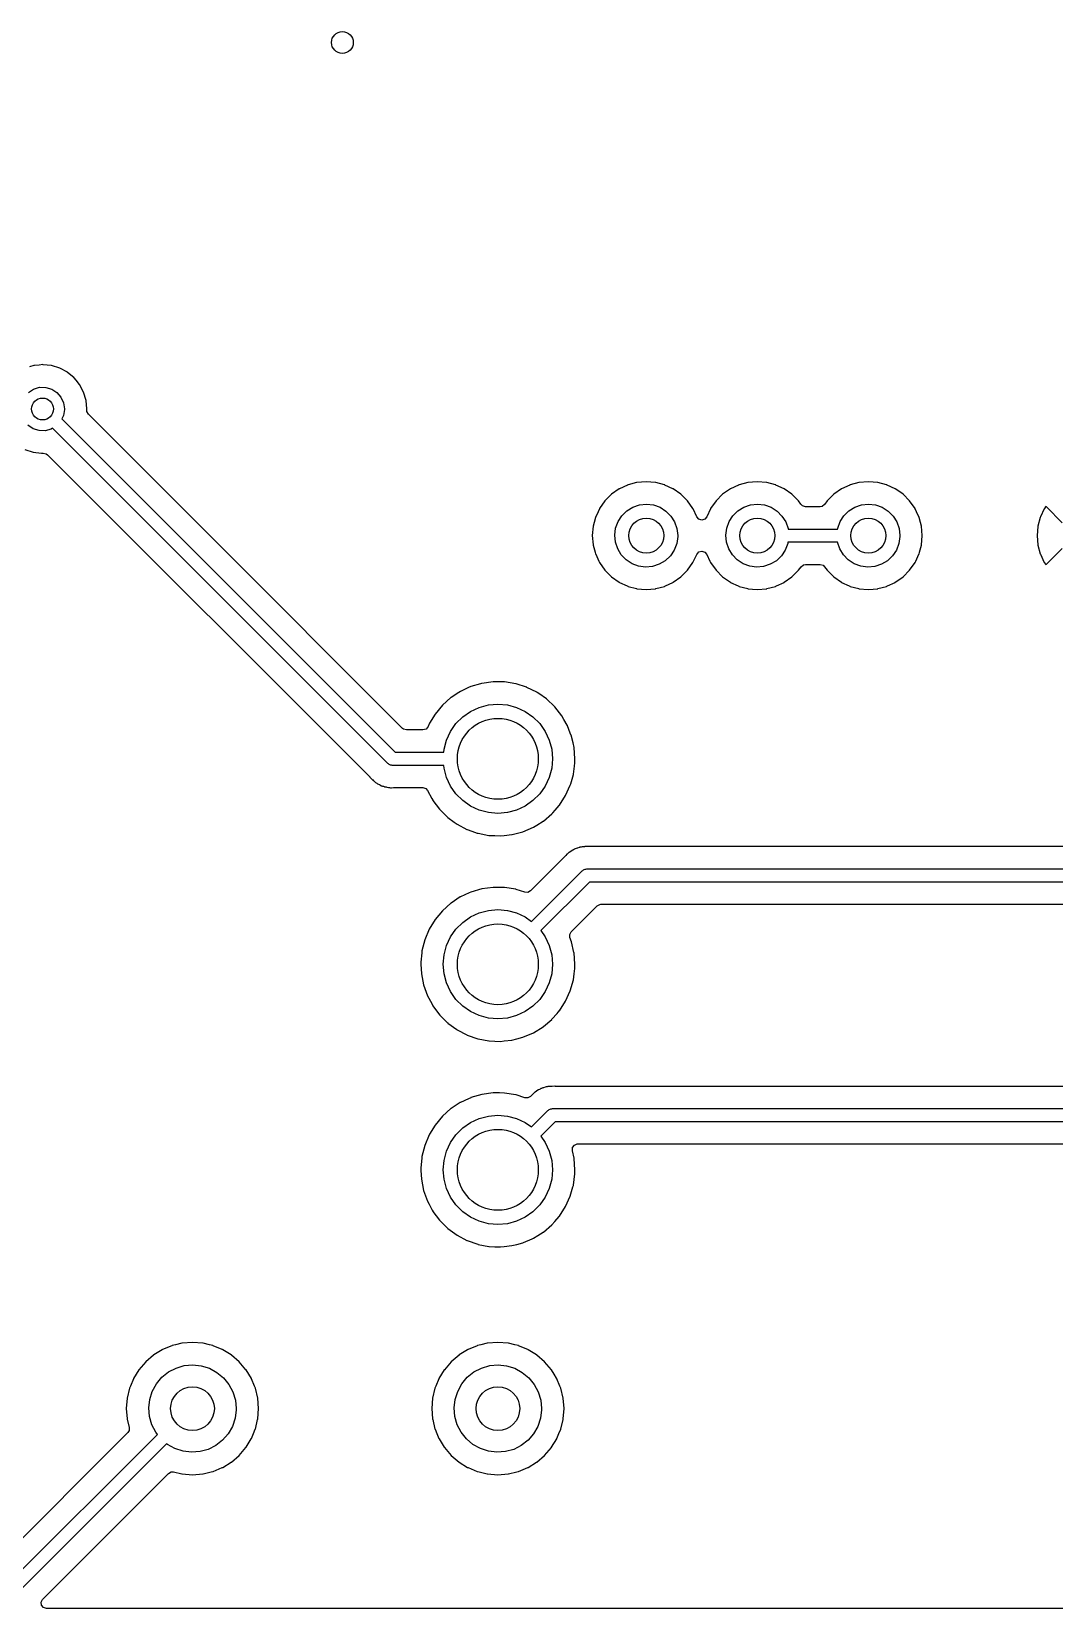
# Model space of a CAD drawing. Extents: x 87 to 209, y -135 to -60.
# Drawn here: x 138.94 to 162.34, y -135.23 to -99.17 of the extents above; entities that cross this region are included whole.
import ezdxf

# ---------------------------------------------------------------- set-up
doc = ezdxf.new("R2010")
doc.units = 0
doc.layers.add('BLACK', color=7, linetype='CONTINUOUS')

msp = doc.modelspace()

# ---------------------------------------------------------------- linework, layer by layer
at = {"layer": 'BLACK', "linetype": 'CONTINUOUS'}
for p, q in [((138.996, -106.809), (138.894, -106.839)), ((139.002, -106.807), (138.996, -106.809)), ((138.996, -106.809), (138.996, -106.809)), ((139.008, -106.807), (139.002, -106.807)), ((139.117, -106.797), (139.008, -106.807)), ((139.008, -106.807), (139.008, -106.807)), ((139.199, -106.789), (139.117, -106.797)), ((139.205, -106.79), (139.199, -106.789)), ((139.39, -106.809), (139.205, -106.79)), ((139.205, -106.79), (139.205, -106.79)), ((139.396, -106.81), (139.39, -106.809)), ((139.39, -106.809), (139.39, -106.809)), ((139.585, -106.869), (139.396, -106.81)), ((139.759, -106.963), (139.585, -106.869)), ((139.763, -106.967), (139.759, -106.963)), ((139.906, -107.085), (139.763, -106.967)), ((139.763, -106.967), (139.763, -106.967)), ((139.911, -107.089), (139.906, -107.085)), ((139.915, -107.094), (139.911, -107.089)), ((139.959, -107.147), (139.915, -107.094)), ((139.915, -107.094), (139.915, -107.094)), ((138.868, -107.422), (138.988, -107.346)), ((138.988, -107.346), (139.124, -107.307)), ((139.124, -107.307), (139.266, -107.308)), ((139.266, -107.308), (139.402, -107.349)), ((139.402, -107.349), (139.521, -107.426)), ((139.521, -107.426), (139.613, -107.533)), ((140.036, -107.242), (139.959, -107.147)), ((140.129, -107.417), (140.036, -107.242)), ((140.186, -107.606), (140.129, -107.417)), ((139.613, -107.533), (139.672, -107.662)), ((139.692, -107.815), (139.668, -107.955)), ((139.672, -107.662), (139.692, -107.803)), ((139.692, -107.803), (139.692, -107.815)), ((140.205, -107.803), (140.186, -107.606)), ((140.205, -107.806), (140.205, -107.803)), ((140.205, -107.831), (140.205, -107.806)), ((140.205, -107.806), (140.205, -107.806)), ((138.977, -108.254), (138.859, -108.176)), ((139.668, -107.955), (139.632, -108.03)), ((139.632, -108.03), (147.254, -115.653)), ((140.208, -107.859), (140.205, -107.831)), ((140.242, -107.921), (140.208, -107.859)), ((143.019, -110.698), (140.242, -107.921)), ((139.112, -108.296), (138.977, -108.254)), ((139.254, -108.299), (139.112, -108.296)), ((139.391, -108.262), (139.254, -108.299)), ((139.42, -108.243), (139.391, -108.262)), ((147.086, -115.909), (139.42, -108.243)), ((138.786, -108.731), (138.974, -108.793)), ((138.974, -108.793), (139.171, -108.816)), ((139.171, -108.816), (139.177, -108.815)), ((139.177, -108.815), (139.177, -108.815)), ((139.177, -108.815), (139.188, -108.815)), ((139.188, -108.815), (139.209, -108.813)), ((139.209, -108.813), (139.278, -108.828)), ((139.278, -108.828), (139.308, -108.85)), ((139.308, -108.85), (146.668, -116.21)), ((152.383, -109.63), (152.207, -109.754)), ((152.388, -109.628), (152.383, -109.63)), ((152.573, -109.542), (152.388, -109.628)), ((152.388, -109.628), (152.388, -109.628)), ((152.578, -109.54), (152.573, -109.542)), ((152.573, -109.542), (152.573, -109.542)), ((152.583, -109.538), (152.578, -109.54)), ((152.78, -109.485), (152.583, -109.538)), ((152.583, -109.538), (152.583, -109.538)), ((152.785, -109.484), (152.78, -109.485)), ((152.78, -109.485), (152.78, -109.485)), ((153, -109.465), (152.785, -109.484)), ((153.214, -109.484), (153, -109.465)), ((153.219, -109.485), (153.214, -109.484)), ((153.416, -109.538), (153.219, -109.485)), ((153.219, -109.485), (153.219, -109.485)), ((153.421, -109.54), (153.416, -109.538)), ((153.416, -109.538), (153.416, -109.538)), ((153.426, -109.542), (153.421, -109.54)), ((153.611, -109.628), (153.426, -109.542)), ((153.426, -109.542), (153.426, -109.542)), ((153.616, -109.63), (153.611, -109.628)), ((153.611, -109.628), (153.611, -109.628)), ((153.792, -109.754), (153.616, -109.63)), ((154.923, -109.63), (154.747, -109.754)), ((154.928, -109.628), (154.923, -109.63)), ((155.113, -109.542), (154.928, -109.628)), ((154.928, -109.628), (154.928, -109.628)), ((155.118, -109.54), (155.113, -109.542)), ((155.113, -109.542), (155.113, -109.542)), ((155.123, -109.538), (155.118, -109.54)), ((155.32, -109.485), (155.123, -109.538)), ((155.123, -109.538), (155.123, -109.538)), ((155.325, -109.484), (155.32, -109.485)), ((155.32, -109.485), (155.32, -109.485)), ((155.54, -109.465), (155.325, -109.484)), ((155.754, -109.484), (155.54, -109.465)), ((155.759, -109.485), (155.754, -109.484)), ((155.956, -109.538), (155.759, -109.485)), ((155.759, -109.485), (155.759, -109.485)), ((155.961, -109.54), (155.956, -109.538)), ((155.956, -109.538), (155.956, -109.538)), ((155.966, -109.542), (155.961, -109.54)), ((156.151, -109.628), (155.966, -109.542)), ((155.966, -109.542), (155.966, -109.542)), ((156.156, -109.63), (156.151, -109.628)), ((156.151, -109.628), (156.151, -109.628)), ((156.332, -109.754), (156.156, -109.63)), ((157.463, -109.63), (157.287, -109.754)), ((157.468, -109.628), (157.463, -109.63)), ((157.653, -109.542), (157.468, -109.628)), ((157.468, -109.628), (157.468, -109.628)), ((157.658, -109.54), (157.653, -109.542)), ((157.653, -109.542), (157.653, -109.542)), ((157.663, -109.538), (157.658, -109.54)), ((157.86, -109.485), (157.663, -109.538)), ((157.663, -109.538), (157.663, -109.538)), ((157.865, -109.484), (157.86, -109.485)), ((157.86, -109.485), (157.86, -109.485)), ((158.08, -109.465), (157.865, -109.484)), ((158.294, -109.484), (158.08, -109.465)), ((158.299, -109.485), (158.294, -109.484)), ((158.496, -109.538), (158.299, -109.485)), ((158.299, -109.485), (158.299, -109.485)), ((158.501, -109.54), (158.496, -109.538)), ((158.496, -109.538), (158.496, -109.538)), ((158.506, -109.542), (158.501, -109.54)), ((158.691, -109.628), (158.506, -109.542)), ((158.506, -109.542), (158.506, -109.542)), ((158.696, -109.63), (158.691, -109.628)), ((158.691, -109.628), (158.691, -109.628)), ((158.751, -109.669), (158.696, -109.63)), ((152.055, -109.906), (151.932, -110.082)), ((152.207, -109.754), (152.055, -109.906)), ((152.845, -109.995), (153.005, -109.978)), ((153.005, -109.978), (153.164, -109.997)), ((153.944, -109.906), (153.792, -109.754)), ((154.068, -110.082), (153.944, -109.906)), ((154.595, -109.906), (154.472, -110.082)), ((154.747, -109.754), (154.595, -109.906)), ((155.385, -109.995), (155.545, -109.978)), ((155.545, -109.978), (155.704, -109.997)), ((156.484, -109.906), (156.332, -109.754)), ((156.535, -109.979), (156.484, -109.906)), ((156.541, -109.986), (156.535, -109.979)), ((156.576, -110.02), (156.541, -109.986)), ((157.079, -109.986), (157.023, -110.03)), ((157.084, -109.979), (157.079, -109.986)), ((157.135, -109.906), (157.084, -109.979)), ((157.287, -109.754), (157.135, -109.906)), ((157.925, -109.995), (158.085, -109.978)), ((158.085, -109.978), (158.244, -109.997)), ((158.872, -109.754), (158.751, -109.669)), ((159.024, -109.906), (158.872, -109.754)), ((159.148, -110.082), (159.024, -109.906)), ((151.839, -110.282), (151.809, -110.395)), ((151.841, -110.277), (151.839, -110.282)), ((151.839, -110.282), (151.839, -110.282)), ((151.866, -110.223), (151.841, -110.277)), ((151.929, -110.087), (151.866, -110.223)), ((151.932, -110.082), (151.929, -110.087)), ((151.929, -110.087), (151.929, -110.087)), ((152.355, -110.378), (152.442, -110.243)), ((152.442, -110.243), (152.556, -110.131)), ((152.556, -110.131), (152.693, -110.047)), ((152.693, -110.047), (152.845, -109.995)), ((153.164, -109.997), (153.315, -110.051)), ((153.315, -110.051), (153.451, -110.137)), ((153.451, -110.137), (153.564, -110.251)), ((153.564, -110.251), (153.649, -110.387)), ((154.07, -110.087), (154.068, -110.082)), ((154.155, -110.27), (154.07, -110.087)), ((154.07, -110.087), (154.07, -110.087)), ((154.201, -110.322), (154.155, -110.27)), ((154.269, -110.343), (154.201, -110.322)), ((154.337, -110.323), (154.269, -110.343)), ((154.384, -110.27), (154.337, -110.323)), ((154.469, -110.087), (154.384, -110.27)), ((154.472, -110.082), (154.469, -110.087)), ((154.469, -110.087), (154.469, -110.087)), ((154.895, -110.378), (154.982, -110.243)), ((154.982, -110.243), (155.096, -110.131)), ((155.096, -110.131), (155.233, -110.047)), ((155.233, -110.047), (155.385, -109.995)), ((155.704, -109.997), (155.855, -110.051)), ((155.855, -110.051), (155.991, -110.137)), ((155.991, -110.137), (156.104, -110.251)), ((156.104, -110.251), (156.189, -110.387)), ((156.644, -110.04), (156.576, -110.02)), ((156.975, -110.04), (156.644, -110.04)), ((157.023, -110.03), (156.975, -110.04)), ((157.435, -110.378), (157.522, -110.243)), ((157.522, -110.243), (157.636, -110.131)), ((157.636, -110.131), (157.773, -110.047)), ((157.773, -110.047), (157.925, -109.995)), ((158.244, -109.997), (158.395, -110.051)), ((158.395, -110.051), (158.531, -110.137)), ((158.531, -110.137), (158.644, -110.251)), ((158.644, -110.251), (158.729, -110.387)), ((159.15, -110.087), (159.148, -110.082)), ((159.214, -110.223), (159.15, -110.087)), ((159.15, -110.087), (159.15, -110.087)), ((159.238, -110.277), (159.214, -110.223)), ((159.24, -110.282), (159.238, -110.277)), ((159.27, -110.395), (159.24, -110.282)), ((159.24, -110.282), (159.24, -110.282)), ((162.01, -110.282), (161.957, -110.479)), ((162.014, -110.272), (162.01, -110.282)), ((162.1, -110.087), (162.014, -110.272)), ((162.105, -110.078), (162.1, -110.087)), ((162.129, -110.044), (162.105, -110.078)), ((162.141, -110.034), (162.129, -110.044)), ((162.153, -110.041), (162.141, -110.034)), ((162.515, -110.404), (162.153, -110.041)), ((147.428, -115.107), (143.019, -110.698)), ((151.785, -110.484), (151.766, -110.698)), ((151.766, -110.698), (151.785, -110.913)), ((151.809, -110.395), (151.785, -110.484)), ((152.28, -110.688), (152.3, -110.529)), ((152.295, -110.848), (152.28, -110.688)), ((152.3, -110.529), (152.355, -110.378)), ((153.649, -110.387), (153.702, -110.539)), ((153.702, -110.539), (153.72, -110.698)), ((153.72, -110.698), (153.719, -110.719)), ((154.82, -110.688), (154.84, -110.529)), ((154.835, -110.848), (154.82, -110.688)), ((154.84, -110.529), (154.895, -110.378)), ((156.189, -110.387), (156.242, -110.539)), ((156.242, -110.539), (156.243, -110.548)), ((156.243, -110.548), (157.377, -110.548)), ((157.377, -110.548), (157.38, -110.529)), ((157.38, -110.529), (157.435, -110.378)), ((158.729, -110.387), (158.782, -110.539)), ((158.782, -110.539), (158.8, -110.698)), ((158.8, -110.698), (158.799, -110.719)), ((159.294, -110.484), (159.27, -110.395)), ((159.313, -110.698), (159.294, -110.484)), ((159.294, -110.913), (159.312, -110.704)), ((159.312, -110.704), (159.313, -110.698)), ((161.955, -110.49), (161.937, -110.693)), ((161.937, -110.693), (161.937, -110.704)), ((161.937, -110.704), (161.955, -110.907)), ((161.957, -110.479), (161.955, -110.49)), ((151.785, -110.913), (151.787, -110.918)), ((151.787, -110.918), (151.787, -110.918)), ((151.787, -110.918), (151.829, -111.074)), ((151.829, -111.074), (151.841, -111.12)), ((152.346, -111), (152.295, -110.848)), ((152.429, -111.138), (152.346, -111)), ((153.64, -111.028), (153.551, -111.161)), ((153.697, -110.877), (153.64, -111.028)), ((153.719, -110.719), (153.697, -110.877)), ((154.155, -111.127), (154.202, -111.073)), ((154.202, -111.073), (154.271, -111.054)), ((154.271, -111.054), (154.339, -111.074)), ((154.339, -111.074), (154.384, -111.127)), ((154.886, -111), (154.835, -110.848)), ((154.969, -111.138), (154.886, -111)), ((156.18, -111.028), (156.091, -111.161)), ((156.237, -110.877), (156.18, -111.028)), ((156.241, -110.848), (156.237, -110.877)), ((157.375, -110.848), (156.241, -110.848)), ((157.426, -111), (157.375, -110.848)), ((157.509, -111.138), (157.426, -111)), ((158.72, -111.028), (158.631, -111.161)), ((158.777, -110.877), (158.72, -111.028)), ((158.799, -110.719), (158.777, -110.877)), ((159.238, -111.12), (159.251, -111.074)), ((159.251, -111.074), (159.293, -110.918)), ((159.293, -110.918), (159.294, -110.913)), ((159.293, -110.918), (159.293, -110.918)), ((161.955, -110.907), (161.957, -110.918)), ((161.957, -110.918), (162.01, -111.115)), ((162.153, -111.355), (162.514, -110.995)), ((151.841, -111.12), (151.843, -111.125)), ((151.843, -111.125), (151.843, -111.125)), ((151.843, -111.125), (151.916, -111.282)), ((151.916, -111.282), (151.932, -111.315)), ((151.932, -111.315), (152.055, -111.491)), ((152.541, -111.253), (152.429, -111.138)), ((152.675, -111.341), (152.541, -111.253)), ((152.825, -111.397), (152.675, -111.341)), ((152.985, -111.418), (152.825, -111.397)), ((153.144, -111.404), (152.985, -111.418)), ((153.297, -111.354), (153.144, -111.404)), ((153.435, -111.272), (153.297, -111.354)), ((153.551, -111.161), (153.435, -111.272)), ((153.944, -111.491), (154.068, -111.315)), ((154.068, -111.315), (154.083, -111.282)), ((154.083, -111.282), (154.155, -111.127)), ((154.384, -111.127), (154.456, -111.282)), ((154.456, -111.282), (154.472, -111.315)), ((154.472, -111.315), (154.595, -111.491)), ((155.081, -111.253), (154.969, -111.138)), ((155.215, -111.341), (155.081, -111.253)), ((155.365, -111.397), (155.215, -111.341)), ((155.525, -111.418), (155.365, -111.397)), ((155.684, -111.404), (155.525, -111.418)), ((155.837, -111.354), (155.684, -111.404)), ((155.975, -111.272), (155.837, -111.354)), ((156.091, -111.161), (155.975, -111.272)), ((156.484, -111.491), (156.541, -111.411)), ((156.541, -111.411), (156.596, -111.366)), ((156.596, -111.366), (156.644, -111.357)), ((156.644, -111.357), (156.975, -111.357)), ((156.975, -111.357), (157.043, -111.377)), ((157.043, -111.377), (157.079, -111.411)), ((157.079, -111.411), (157.135, -111.491)), ((157.621, -111.253), (157.509, -111.138)), ((157.755, -111.341), (157.621, -111.253)), ((157.905, -111.397), (157.755, -111.341)), ((158.065, -111.418), (157.905, -111.397)), ((158.224, -111.404), (158.065, -111.418)), ((158.377, -111.354), (158.224, -111.404)), ((158.515, -111.272), (158.377, -111.354)), ((158.631, -111.161), (158.515, -111.272)), ((159.024, -111.491), (159.148, -111.315)), ((159.148, -111.315), (159.163, -111.282)), ((159.163, -111.282), (159.236, -111.125)), ((159.236, -111.125), (159.238, -111.12)), ((159.236, -111.125), (159.236, -111.125)), ((162.01, -111.115), (162.014, -111.125)), ((162.014, -111.125), (162.1, -111.31)), ((162.1, -111.31), (162.105, -111.319)), ((162.105, -111.319), (162.13, -111.354)), ((162.13, -111.354), (162.14, -111.362)), ((162.14, -111.362), (162.153, -111.355)), ((152.055, -111.491), (152.207, -111.643)), ((152.207, -111.643), (152.383, -111.766)), ((152.383, -111.766), (152.388, -111.769)), ((152.388, -111.769), (152.388, -111.769)), ((152.388, -111.769), (152.563, -111.85)), ((153.437, -111.85), (153.611, -111.769)), ((153.611, -111.769), (153.616, -111.766)), ((153.611, -111.769), (153.611, -111.769)), ((153.616, -111.766), (153.792, -111.643)), ((153.792, -111.643), (153.944, -111.491)), ((154.595, -111.491), (154.747, -111.643)), ((154.747, -111.643), (154.923, -111.766)), ((154.923, -111.766), (154.928, -111.769)), ((154.928, -111.769), (154.928, -111.769)), ((154.928, -111.769), (155.103, -111.85)), ((155.977, -111.85), (156.151, -111.769)), ((156.151, -111.769), (156.156, -111.766)), ((156.151, -111.769), (156.151, -111.769)), ((156.156, -111.766), (156.332, -111.643)), ((156.332, -111.643), (156.484, -111.491)), ((157.135, -111.491), (157.287, -111.643)), ((157.287, -111.643), (157.463, -111.766)), ((157.463, -111.766), (157.468, -111.769)), ((157.468, -111.769), (157.468, -111.769)), ((157.468, -111.769), (157.643, -111.85)), ((158.517, -111.85), (158.691, -111.769)), ((158.691, -111.769), (158.696, -111.766)), ((158.691, -111.769), (158.691, -111.769)), ((158.696, -111.766), (158.752, -111.727)), ((158.752, -111.727), (158.872, -111.643)), ((158.872, -111.643), (159.024, -111.491)), ((152.563, -111.85), (152.578, -111.857)), ((152.578, -111.857), (152.583, -111.859)), ((152.583, -111.859), (152.583, -111.859)), ((152.583, -111.859), (152.78, -111.911)), ((152.78, -111.911), (152.78, -111.911)), ((152.78, -111.911), (152.785, -111.913)), ((152.785, -111.913), (153, -111.932)), ((153, -111.932), (153.214, -111.913)), ((153.214, -111.913), (153.219, -111.911)), ((153.219, -111.911), (153.416, -111.859)), ((153.219, -111.911), (153.219, -111.911)), ((153.416, -111.859), (153.421, -111.857)), ((153.416, -111.859), (153.416, -111.859)), ((153.421, -111.857), (153.437, -111.85)), ((155.103, -111.85), (155.118, -111.857)), ((155.118, -111.857), (155.123, -111.859)), ((155.123, -111.859), (155.123, -111.859)), ((155.123, -111.859), (155.32, -111.911)), ((155.32, -111.911), (155.32, -111.911)), ((155.32, -111.911), (155.325, -111.913)), ((155.325, -111.913), (155.54, -111.932)), ((155.54, -111.932), (155.754, -111.913)), ((155.754, -111.913), (155.759, -111.911)), ((155.759, -111.911), (155.956, -111.859)), ((155.759, -111.911), (155.759, -111.911)), ((155.956, -111.859), (155.961, -111.857)), ((155.956, -111.859), (155.956, -111.859)), ((155.961, -111.857), (155.977, -111.85)), ((157.643, -111.85), (157.658, -111.857)), ((157.658, -111.857), (157.663, -111.859)), ((157.663, -111.859), (157.663, -111.859)), ((157.663, -111.859), (157.86, -111.911)), ((157.86, -111.911), (157.86, -111.911)), ((157.86, -111.911), (157.865, -111.913)), ((157.865, -111.913), (158.08, -111.932)), ((158.08, -111.932), (158.294, -111.913)), ((158.294, -111.913), (158.299, -111.911)), ((158.299, -111.911), (158.496, -111.859)), ((158.299, -111.911), (158.299, -111.911)), ((158.496, -111.859), (158.501, -111.857)), ((158.496, -111.859), (158.496, -111.859)), ((158.501, -111.857), (158.517, -111.85)), ((148.712, -114.286), (148.536, -114.401)), ((148.751, -114.26), (148.712, -114.286)), ((148.934, -114.176), (148.751, -114.26)), ((148.984, -114.153), (148.934, -114.176)), ((148.988, -114.151), (148.984, -114.153)), ((148.984, -114.153), (148.984, -114.153)), ((149.207, -114.087), (148.988, -114.151)), ((149.235, -114.079), (149.207, -114.087)), ((149.239, -114.078), (149.235, -114.079)), ((149.235, -114.079), (149.235, -114.079)), ((149.498, -114.043), (149.239, -114.078)), ((149.503, -114.043), (149.498, -114.043)), ((149.646, -114.045), (149.503, -114.043)), ((149.503, -114.043), (149.503, -114.043)), ((149.76, -114.046), (149.646, -114.045)), ((150.018, -114.088), (149.76, -114.046)), ((150.022, -114.09), (150.018, -114.088)), ((150.258, -114.165), (150.022, -114.09)), ((150.267, -114.168), (150.258, -114.165)), ((150.271, -114.17), (150.267, -114.168)), ((150.497, -114.281), (150.271, -114.17)), ((150.271, -114.17), (150.271, -114.17)), ((150.501, -114.283), (150.497, -114.281)), ((150.505, -114.286), (150.501, -114.283)), ((150.539, -114.31), (150.505, -114.286)), ((150.505, -114.286), (150.505, -114.286)), ((150.716, -114.432), (150.539, -114.31)), ((148.337, -114.578), (148.17, -114.779)), ((148.532, -114.404), (148.337, -114.578)), ((148.536, -114.401), (148.532, -114.404)), ((148.536, -114.401), (148.536, -114.401)), ((148.981, -114.72), (149.178, -114.628)), ((149.178, -114.628), (149.389, -114.572)), ((149.389, -114.572), (149.606, -114.553)), ((149.606, -114.553), (149.823, -114.572)), ((149.823, -114.572), (150.034, -114.628)), ((150.034, -114.628), (150.231, -114.72)), ((150.906, -114.611), (150.716, -114.432)), ((151.068, -114.817), (150.906, -114.611)), ((148.035, -115.002), (148.008, -115.067)), ((148.044, -114.987), (148.035, -115.002)), ((148.168, -114.783), (148.044, -114.987)), ((148.17, -114.779), (148.168, -114.783)), ((148.523, -115.178), (148.648, -114.999)), ((148.648, -114.999), (148.803, -114.845)), ((148.803, -114.845), (148.981, -114.72)), ((150.231, -114.72), (150.409, -114.845)), ((150.409, -114.845), (150.564, -114.999)), ((150.564, -114.999), (150.689, -115.178)), ((151.118, -114.904), (151.068, -114.817)), ((151.193, -115.036), (151.118, -114.904)), ((151.198, -115.044), (151.193, -115.036)), ((147.449, -115.124), (147.428, -115.107)), ((147.517, -115.144), (147.449, -115.124)), ((147.891, -115.144), (147.517, -115.144)), ((147.963, -115.122), (147.891, -115.144)), ((148.008, -115.067), (147.963, -115.122)), ((148.375, -115.586), (148.431, -115.375)), ((148.431, -115.375), (148.523, -115.178)), ((150.689, -115.178), (150.781, -115.375)), ((150.781, -115.375), (150.837, -115.586)), ((151.199, -115.048), (151.198, -115.044)), ((151.263, -115.213), (151.199, -115.048)), ((151.199, -115.048), (151.199, -115.048)), ((151.292, -115.287), (151.263, -115.213)), ((151.293, -115.292), (151.292, -115.287)), ((151.326, -115.437), (151.293, -115.292)), ((147.254, -115.653), (148.369, -115.653)), ((148.369, -115.653), (148.375, -115.586)), ((150.837, -115.586), (150.856, -115.803)), ((151.35, -115.542), (151.326, -115.437)), ((151.369, -115.803), (151.35, -115.542)), ((147.103, -115.919), (147.086, -115.909)), ((147.117, -115.933), (147.103, -115.919)), ((147.136, -115.938), (147.117, -115.933)), ((147.153, -115.948), (147.136, -115.938)), ((147.173, -115.948), (147.153, -115.948)), ((147.192, -115.953), (147.173, -115.948)), ((148.369, -115.953), (147.192, -115.953)), ((148.375, -116.02), (148.369, -115.953)), ((148.431, -116.23), (148.375, -116.02)), ((150.837, -116.02), (150.781, -116.23)), ((150.856, -115.803), (150.837, -116.02)), ((151.334, -116.154), (151.357, -115.973)), ((151.357, -115.973), (151.367, -115.898)), ((151.367, -115.895), (151.369, -115.803)), ((151.367, -115.898), (151.367, -115.895)), ((151.367, -115.898), (151.367, -115.898)), ((146.668, -116.21), (146.676, -116.219)), ((146.676, -116.219), (146.676, -116.219)), ((146.676, -116.219), (146.681, -116.226)), ((146.681, -116.226), (146.708, -116.251)), ((146.708, -116.251), (146.732, -116.274)), ((146.732, -116.274), (146.735, -116.277)), ((146.735, -116.277), (146.756, -116.298)), ((146.756, -116.298), (146.759, -116.3)), ((146.759, -116.3), (146.759, -116.3)), ((146.759, -116.3), (146.768, -116.308)), ((146.768, -116.308), (146.802, -116.34)), ((146.802, -116.34), (146.809, -116.344)), ((146.809, -116.344), (146.809, -116.344)), ((146.809, -116.344), (146.821, -116.35)), ((146.821, -116.35), (146.837, -116.361)), ((146.837, -116.361), (146.848, -116.369)), ((146.848, -116.369), (146.848, -116.369)), ((146.848, -116.369), (146.854, -116.374)), ((146.854, -116.374), (146.897, -116.392)), ((146.897, -116.392), (146.907, -116.398)), ((146.907, -116.398), (146.948, -116.42)), ((146.948, -116.42), (146.955, -116.422)), ((146.955, -116.422), (146.955, -116.422)), ((146.955, -116.422), (146.968, -116.425)), ((146.968, -116.425), (146.987, -116.432)), ((146.987, -116.432), (147.007, -116.44)), ((147.007, -116.44), (147.015, -116.441)), ((147.015, -116.441), (147.052, -116.447)), ((147.052, -116.447), (147.064, -116.45)), ((147.064, -116.45), (147.101, -116.459)), ((147.101, -116.459), (147.101, -116.459)), ((147.101, -116.459), (147.109, -116.461)), ((147.109, -116.461), (147.13, -116.461)), ((147.13, -116.461), (147.15, -116.463)), ((147.15, -116.463), (147.171, -116.466)), ((147.171, -116.466), (147.217, -116.462)), ((147.217, -116.462), (147.229, -116.461)), ((147.229, -116.461), (147.888, -116.461)), ((147.888, -116.461), (147.956, -116.481)), ((147.956, -116.481), (147.999, -116.528)), ((148.523, -116.428), (148.431, -116.23)), ((148.648, -116.606), (148.523, -116.428)), ((150.689, -116.428), (150.564, -116.606)), ((150.781, -116.23), (150.689, -116.428)), ((151.156, -116.644), (151.263, -116.406)), ((151.263, -116.406), (151.272, -116.374)), ((151.272, -116.374), (151.333, -116.159)), ((151.333, -116.159), (151.334, -116.154)), ((151.333, -116.159), (151.333, -116.159)), ((147.999, -116.528), (148.097, -116.71)), ((148.097, -116.71), (148.119, -116.75)), ((148.119, -116.75), (148.122, -116.754)), ((148.122, -116.754), (148.122, -116.754)), ((148.122, -116.754), (148.272, -116.956)), ((148.803, -116.76), (148.648, -116.606)), ((148.981, -116.885), (148.803, -116.76)), ((150.409, -116.76), (150.231, -116.885)), ((150.564, -116.606), (150.409, -116.76)), ((151.014, -116.864), (151.156, -116.644)), ((148.272, -116.956), (148.272, -116.956)), ((148.272, -116.956), (148.275, -116.96)), ((148.275, -116.96), (148.278, -116.963)), ((148.278, -116.963), (148.278, -116.963)), ((148.278, -116.963), (148.446, -117.129)), ((148.446, -117.129), (148.461, -117.144)), ((148.461, -117.144), (148.465, -117.146)), ((148.465, -117.146), (148.465, -117.146)), ((148.465, -117.146), (148.604, -117.249)), ((149.178, -116.977), (148.981, -116.885)), ((149.389, -117.034), (149.178, -116.977)), ((149.606, -117.053), (149.389, -117.034)), ((149.823, -117.034), (149.606, -117.053)), ((150.034, -116.977), (149.823, -117.034)), ((150.231, -116.885), (150.034, -116.977)), ((150.646, -117.226), (150.838, -117.064)), ((150.838, -117.064), (150.842, -117.061)), ((150.838, -117.064), (150.838, -117.064)), ((150.842, -117.061), (150.864, -117.035)), ((150.864, -117.035), (150.914, -116.979)), ((150.914, -116.979), (151.011, -116.868)), ((151.011, -116.868), (151.014, -116.864)), ((151.011, -116.868), (151.011, -116.868)), ((148.604, -117.249), (148.672, -117.298)), ((148.672, -117.298), (148.676, -117.3)), ((148.676, -117.3), (148.676, -117.3)), ((148.676, -117.3), (148.899, -117.418)), ((148.899, -117.418), (148.899, -117.418)), ((148.899, -117.418), (148.903, -117.42)), ((148.903, -117.42), (149.01, -117.457)), ((149.01, -117.457), (149.134, -117.501)), ((149.134, -117.501), (149.15, -117.506)), ((149.15, -117.506), (149.154, -117.507)), ((149.154, -117.507), (149.402, -117.554)), ((149.402, -117.554), (149.402, -117.554)), ((149.402, -117.554), (149.406, -117.555)), ((149.406, -117.555), (149.537, -117.56)), ((149.537, -117.56), (149.663, -117.565)), ((149.663, -117.565), (149.663, -117.565)), ((149.663, -117.565), (149.668, -117.565)), ((149.668, -117.565), (149.747, -117.556)), ((149.747, -117.556), (149.923, -117.537)), ((149.923, -117.537), (149.923, -117.537)), ((149.923, -117.537), (149.927, -117.537)), ((149.927, -117.537), (149.932, -117.536)), ((149.932, -117.536), (150.176, -117.471)), ((150.176, -117.471), (150.18, -117.47)), ((150.176, -117.471), (150.176, -117.471)), ((150.18, -117.47), (150.42, -117.367)), ((150.42, -117.367), (150.499, -117.318)), ((150.499, -117.318), (150.639, -117.232)), ((150.639, -117.232), (150.643, -117.229)), ((150.639, -117.232), (150.639, -117.232)), ((150.643, -117.229), (150.646, -117.226)), ((150.646, -117.226), (150.646, -117.226)), ((151.271, -117.923), (151.238, -117.942)), ((151.281, -117.916), (151.271, -117.923)), ((151.282, -117.915), (151.281, -117.916)), ((151.318, -117.889), (151.282, -117.915)), ((151.338, -117.881), (151.318, -117.889)), ((151.356, -117.873), (151.338, -117.881)), ((151.374, -117.862), (151.356, -117.873)), ((151.419, -117.849), (151.374, -117.862)), ((151.43, -117.845), (151.419, -117.849)), ((151.466, -117.831), (151.43, -117.845)), ((151.473, -117.828), (151.466, -117.831)), ((151.466, -117.831), (151.466, -117.831)), ((151.481, -117.827), (151.473, -117.828)), ((151.487, -117.826), (151.481, -117.827)), ((151.481, -117.827), (151.481, -117.827)), ((151.494, -117.825), (151.487, -117.826)), ((151.514, -117.821), (151.494, -117.825)), ((151.534, -117.815), (151.514, -117.821)), ((151.58, -117.814), (151.534, -117.815)), ((151.592, -117.813), (151.58, -117.814)), ((151.597, -117.812), (151.592, -117.813)), ((151.626, -117.812), (151.597, -117.812)), ((151.63, -117.812), (151.626, -117.812)), ((151.645, -117.812), (151.63, -117.812)), ((151.7, -117.81), (151.645, -117.812)), ((151.708, -117.812), (151.7, -117.81)), ((151.72, -117.812), (151.708, -117.812)), ((151.708, -117.812), (151.708, -117.812)), ((186.121, -117.812), (151.72, -117.812)), ((151.146, -118.031), (150.354, -118.824)), ((151.154, -118.023), (151.146, -118.031)), ((151.162, -118.013), (151.154, -118.023)), ((151.184, -117.987), (151.162, -118.013)), ((151.201, -117.974), (151.184, -117.987)), ((151.216, -117.962), (151.201, -117.974)), ((151.231, -117.946), (151.216, -117.962)), ((151.238, -117.942), (151.231, -117.946)), ((151.238, -117.942), (151.238, -117.942)), ((150.375, -119.521), (151.532, -118.365)), ((151.7, -118.621), (150.587, -119.733)), ((151.532, -118.365), (151.549, -118.355)), ((151.549, -118.355), (151.563, -118.341)), ((151.563, -118.341), (151.582, -118.336)), ((151.582, -118.336), (151.599, -118.326)), ((151.599, -118.326), (151.619, -118.326)), ((151.619, -118.326), (151.638, -118.321)), ((151.638, -118.321), (186.468, -118.321)), ((186.469, -118.621), (151.7, -118.621)), ((148.747, -118.963), (148.536, -119.101)), ((148.751, -118.96), (148.747, -118.963)), ((148.949, -118.869), (148.751, -118.96)), ((148.984, -118.853), (148.949, -118.869)), ((148.988, -118.851), (148.984, -118.853)), ((148.984, -118.853), (148.984, -118.853)), ((149.239, -118.778), (148.988, -118.851)), ((149.498, -118.743), (149.239, -118.778)), ((149.503, -118.743), (149.498, -118.743)), ((149.646, -118.745), (149.503, -118.743)), ((149.503, -118.743), (149.503, -118.743)), ((149.76, -118.746), (149.646, -118.745)), ((150.018, -118.788), (149.76, -118.746)), ((150.022, -118.79), (150.018, -118.788)), ((150.226, -118.855), (150.022, -118.79)), ((150.022, -118.79), (150.022, -118.79)), ((150.291, -118.858), (150.226, -118.855)), ((150.354, -118.824), (150.291, -118.858)), ((148.337, -119.278), (148.17, -119.479)), ((148.532, -119.104), (148.337, -119.278)), ((148.536, -119.101), (148.532, -119.104)), ((148.536, -119.101), (148.536, -119.101)), ((148.981, -119.42), (149.178, -119.328)), ((149.178, -119.328), (149.389, -119.272)), ((149.389, -119.272), (149.606, -119.253)), ((149.606, -119.253), (149.823, -119.272)), ((149.823, -119.272), (150.034, -119.328)), ((150.034, -119.328), (150.231, -119.42)), ((151.283, -119.757), (151.874, -119.166)), ((151.874, -119.166), (151.936, -119.132)), ((151.936, -119.132), (151.963, -119.129)), ((151.963, -119.129), (181.449, -119.129)), ((148.035, -119.702), (147.934, -119.943)), ((148.17, -119.479), (148.035, -119.702)), ((148.523, -119.878), (148.648, -119.699)), ((148.648, -119.699), (148.803, -119.545)), ((148.803, -119.545), (148.981, -119.42)), ((150.231, -119.42), (150.375, -119.521)), ((147.934, -119.943), (147.869, -120.197)), ((148.375, -120.286), (148.431, -120.075)), ((148.431, -120.075), (148.523, -119.878)), ((150.587, -119.733), (150.689, -119.878)), ((150.689, -119.878), (150.781, -120.075)), ((150.781, -120.075), (150.837, -120.286)), ((151.249, -119.821), (151.283, -119.757)), ((151.255, -119.891), (151.249, -119.821)), ((151.292, -119.987), (151.255, -119.891)), ((151.293, -119.992), (151.292, -119.987)), ((151.347, -120.229), (151.293, -119.992)), ((147.865, -120.242), (147.843, -120.457)), ((147.869, -120.201), (147.865, -120.242)), ((147.869, -120.197), (147.869, -120.201)), ((147.869, -120.201), (147.869, -120.201)), ((148.356, -120.503), (148.375, -120.286)), ((150.837, -120.286), (150.856, -120.503)), ((151.35, -120.242), (151.347, -120.229)), ((151.369, -120.503), (151.35, -120.242)), ((147.843, -120.457), (147.843, -120.461)), ((147.843, -120.461), (147.845, -120.5)), ((147.843, -120.461), (147.843, -120.461)), ((147.845, -120.5), (147.856, -120.718)), ((147.856, -120.718), (147.907, -120.974)), ((148.375, -120.72), (148.356, -120.503)), ((148.431, -120.93), (148.375, -120.72)), ((150.837, -120.72), (150.781, -120.93)), ((150.856, -120.503), (150.837, -120.72)), ((151.334, -120.854), (151.351, -120.722)), ((151.351, -120.722), (151.367, -120.598)), ((151.367, -120.595), (151.369, -120.503)), ((151.367, -120.598), (151.367, -120.595)), ((151.367, -120.598), (151.367, -120.598)), ((147.907, -120.974), (147.995, -121.22)), ((148.523, -121.128), (148.431, -120.93)), ((148.648, -121.306), (148.523, -121.128)), ((150.689, -121.128), (150.564, -121.306)), ((150.781, -120.93), (150.689, -121.128)), ((151.156, -121.344), (151.263, -121.106)), ((151.263, -121.106), (151.334, -120.854)), ((147.995, -121.22), (147.997, -121.224)), ((147.997, -121.224), (148.093, -121.402)), ((148.093, -121.402), (148.119, -121.45)), ((148.119, -121.45), (148.122, -121.454)), ((148.122, -121.454), (148.122, -121.454)), ((148.122, -121.454), (148.272, -121.656)), ((148.803, -121.46), (148.648, -121.306)), ((148.981, -121.585), (148.803, -121.46)), ((150.409, -121.46), (150.231, -121.585)), ((150.564, -121.306), (150.409, -121.46)), ((151.014, -121.564), (151.156, -121.344)), ((148.272, -121.656), (148.272, -121.656)), ((148.272, -121.656), (148.275, -121.66)), ((148.275, -121.66), (148.278, -121.663)), ((148.278, -121.663), (148.278, -121.663)), ((148.278, -121.663), (148.448, -121.831)), ((148.448, -121.831), (148.461, -121.844)), ((148.461, -121.844), (148.465, -121.846)), ((148.465, -121.846), (148.465, -121.846)), ((148.465, -121.846), (148.668, -121.996)), ((149.178, -121.677), (148.981, -121.585)), ((149.389, -121.734), (149.178, -121.677)), ((149.606, -121.753), (149.389, -121.734)), ((149.823, -121.734), (149.606, -121.753)), ((150.034, -121.677), (149.823, -121.734)), ((150.231, -121.585), (150.034, -121.677)), ((150.646, -121.926), (150.838, -121.764)), ((150.838, -121.764), (150.842, -121.761)), ((150.838, -121.764), (150.838, -121.764)), ((150.842, -121.761), (150.962, -121.624)), ((150.962, -121.624), (151.011, -121.568)), ((151.011, -121.568), (151.014, -121.564)), ((151.011, -121.568), (151.011, -121.568)), ((148.668, -121.996), (148.672, -121.998)), ((148.672, -121.998), (148.676, -122)), ((148.676, -122), (148.676, -122)), ((148.676, -122), (148.899, -122.118)), ((148.899, -122.118), (148.899, -122.118)), ((148.899, -122.118), (148.903, -122.12)), ((148.903, -122.12), (149.15, -122.206)), ((149.15, -122.206), (149.154, -122.207)), ((149.154, -122.207), (149.402, -122.254)), ((149.402, -122.254), (149.402, -122.254)), ((149.402, -122.254), (149.406, -122.255)), ((149.747, -122.256), (149.923, -122.237)), ((149.923, -122.237), (149.923, -122.237)), ((149.923, -122.237), (149.927, -122.237)), ((149.927, -122.237), (150.04, -122.207)), ((150.04, -122.207), (150.176, -122.171)), ((150.176, -122.171), (150.18, -122.17)), ((150.176, -122.171), (150.176, -122.171)), ((150.18, -122.17), (150.42, -122.067)), ((150.42, -122.067), (150.643, -121.929)), ((150.643, -121.929), (150.646, -121.926)), ((150.646, -121.926), (150.646, -121.926)), ((149.406, -122.255), (149.537, -122.26)), ((149.537, -122.26), (149.663, -122.265)), ((149.663, -122.265), (149.663, -122.265)), ((149.663, -122.265), (149.668, -122.265)), ((149.668, -122.265), (149.747, -122.256)), ((150.637, -123.331), (150.6, -123.341)), ((150.648, -123.327), (150.637, -123.331)), ((150.684, -123.313), (150.648, -123.327)), ((150.691, -123.31), (150.684, -123.313)), ((150.684, -123.313), (150.684, -123.313)), ((150.709, -123.308), (150.691, -123.31)), ((150.712, -123.307), (150.709, -123.308)), ((150.732, -123.303), (150.712, -123.307)), ((150.752, -123.297), (150.732, -123.303)), ((150.732, -123.303), (150.732, -123.303)), ((150.76, -123.297), (150.752, -123.297)), ((150.766, -123.297), (150.76, -123.297)), ((150.76, -123.297), (150.76, -123.297)), ((150.798, -123.296), (150.766, -123.297)), ((150.81, -123.295), (150.798, -123.296)), ((150.811, -123.295), (150.81, -123.295)), ((150.815, -123.294), (150.811, -123.295)), ((150.811, -123.295), (150.811, -123.295)), ((150.844, -123.294), (150.815, -123.294)), ((150.848, -123.294), (150.844, -123.294)), ((150.911, -123.292), (150.848, -123.294)), ((150.918, -123.292), (150.911, -123.292)), ((150.911, -123.292), (150.911, -123.292)), ((150.926, -123.294), (150.918, -123.292)), ((150.938, -123.294), (150.926, -123.294)), ((188.794, -123.294), (150.938, -123.294)), ((148.747, -123.663), (148.536, -123.801)), ((148.751, -123.66), (148.747, -123.663)), ((148.934, -123.576), (148.751, -123.66)), ((148.984, -123.553), (148.934, -123.576)), ((148.988, -123.551), (148.984, -123.553)), ((148.984, -123.553), (148.984, -123.553)), ((149.239, -123.478), (148.988, -123.551)), ((149.498, -123.443), (149.239, -123.478)), ((149.503, -123.443), (149.498, -123.443)), ((149.646, -123.445), (149.503, -123.443)), ((149.503, -123.443), (149.503, -123.443)), ((149.76, -123.446), (149.646, -123.445)), ((150.018, -123.488), (149.76, -123.446)), ((150.022, -123.49), (150.018, -123.488)), ((150.226, -123.555), (150.022, -123.49)), ((150.022, -123.49), (150.022, -123.49)), ((150.291, -123.558), (150.226, -123.555)), ((150.354, -123.524), (150.291, -123.558)), ((150.364, -123.513), (150.354, -123.524)), ((150.372, -123.505), (150.364, -123.513)), ((150.402, -123.469), (150.372, -123.505)), ((150.419, -123.456), (150.402, -123.469)), ((150.434, -123.444), (150.419, -123.456)), ((150.449, -123.428), (150.434, -123.444)), ((150.456, -123.424), (150.449, -123.428)), ((150.489, -123.405), (150.456, -123.424)), ((150.456, -123.424), (150.456, -123.424)), ((150.499, -123.398), (150.489, -123.405)), ((150.536, -123.371), (150.499, -123.398)), ((150.556, -123.363), (150.536, -123.371)), ((150.574, -123.355), (150.556, -123.363)), ((150.592, -123.344), (150.574, -123.355)), ((150.6, -123.341), (150.592, -123.344)), ((150.6, -123.341), (150.6, -123.341)), ((148.337, -123.978), (148.17, -124.179)), ((148.532, -123.804), (148.337, -123.978)), ((148.536, -123.801), (148.532, -123.804)), ((148.536, -123.801), (148.536, -123.801)), ((148.981, -124.12), (149.178, -124.028)), ((149.178, -124.028), (149.389, -123.972)), ((149.389, -123.972), (149.606, -123.953)), ((149.606, -123.953), (149.823, -123.972)), ((149.823, -123.972), (150.034, -124.028)), ((150.034, -124.028), (150.231, -124.12)), ((150.375, -124.221), (150.75, -123.847)), ((150.75, -123.847), (150.767, -123.837)), ((150.767, -123.837), (150.781, -123.823)), ((150.781, -123.823), (150.8, -123.818)), ((150.8, -123.818), (150.817, -123.808)), ((150.817, -123.808), (150.837, -123.808)), ((150.837, -123.808), (150.856, -123.803)), ((150.856, -123.803), (189.239, -123.803)), ((148.035, -124.402), (147.934, -124.643)), ((148.042, -124.39), (148.035, -124.402)), ((148.168, -124.183), (148.042, -124.39)), ((148.17, -124.179), (148.168, -124.183)), ((148.523, -124.578), (148.648, -124.399)), ((148.648, -124.399), (148.803, -124.245)), ((148.803, -124.245), (148.981, -124.12)), ((150.231, -124.12), (150.375, -124.221)), ((150.918, -124.103), (150.587, -124.433)), ((189.342, -124.103), (150.918, -124.103)), ((147.934, -124.643), (147.869, -124.897)), ((148.375, -124.986), (148.431, -124.775)), ((148.431, -124.775), (148.523, -124.578)), ((150.587, -124.433), (150.689, -124.578)), ((150.689, -124.578), (150.781, -124.775)), ((150.781, -124.775), (150.837, -124.986)), ((151.31, -124.765), (151.314, -124.694)), ((151.349, -124.936), (151.31, -124.765)), ((151.314, -124.694), (151.357, -124.637)), ((151.357, -124.637), (151.423, -124.612)), ((151.423, -124.612), (151.433, -124.611)), ((151.433, -124.611), (182.937, -124.611)), ((147.865, -124.936), (147.843, -125.157)), ((147.869, -124.901), (147.865, -124.936)), ((147.869, -124.897), (147.869, -124.901)), ((147.869, -124.901), (147.869, -124.901)), ((148.356, -125.203), (148.375, -124.986)), ((150.837, -124.986), (150.856, -125.203)), ((151.35, -124.942), (151.349, -124.936)), ((151.369, -125.203), (151.35, -124.942)), ((147.843, -125.157), (147.843, -125.161)), ((147.843, -125.161), (147.843, -125.161)), ((147.843, -125.161), (147.846, -125.215)), ((147.846, -125.215), (147.856, -125.418)), ((147.856, -125.418), (147.907, -125.674)), ((148.375, -125.42), (148.356, -125.203)), ((148.431, -125.63), (148.375, -125.42)), ((150.837, -125.42), (150.781, -125.63)), ((150.856, -125.203), (150.837, -125.42)), ((151.334, -125.554), (151.351, -125.422)), ((151.351, -125.422), (151.367, -125.298)), ((151.367, -125.295), (151.369, -125.203)), ((151.367, -125.298), (151.367, -125.295)), ((151.367, -125.298), (151.367, -125.298)), ((147.907, -125.674), (147.995, -125.92)), ((148.523, -125.828), (148.431, -125.63)), ((148.648, -126.006), (148.523, -125.828)), ((150.689, -125.828), (150.564, -126.006)), ((150.781, -125.63), (150.689, -125.828)), ((151.156, -126.044), (151.263, -125.806)), ((151.263, -125.806), (151.323, -125.592)), ((151.323, -125.592), (151.333, -125.559)), ((151.333, -125.559), (151.334, -125.554)), ((151.333, -125.559), (151.333, -125.559)), ((147.995, -125.92), (148.033, -125.99)), ((148.033, -125.99), (148.106, -126.126)), ((148.106, -126.126), (148.119, -126.15)), ((148.119, -126.15), (148.122, -126.154)), ((148.122, -126.154), (148.122, -126.154)), ((148.122, -126.154), (148.272, -126.356)), ((148.803, -126.16), (148.648, -126.006)), ((148.981, -126.285), (148.803, -126.16)), ((150.409, -126.16), (150.231, -126.285)), ((150.564, -126.006), (150.409, -126.16)), ((151.014, -126.264), (151.156, -126.044)), ((148.272, -126.356), (148.272, -126.356)), ((148.272, -126.356), (148.275, -126.36)), ((148.275, -126.36), (148.278, -126.363)), ((148.278, -126.363), (148.278, -126.363)), ((148.278, -126.363), (148.383, -126.466)), ((148.383, -126.466), (148.461, -126.544)), ((148.461, -126.544), (148.465, -126.546)), ((148.465, -126.546), (148.465, -126.546)), ((148.465, -126.546), (148.622, -126.662)), ((149.178, -126.377), (148.981, -126.285)), ((149.389, -126.434), (149.178, -126.377)), ((149.606, -126.453), (149.389, -126.434)), ((149.823, -126.434), (149.606, -126.453)), ((150.034, -126.377), (149.823, -126.434)), ((150.231, -126.285), (150.034, -126.377)), ((150.646, -126.626), (150.838, -126.464)), ((150.838, -126.464), (150.842, -126.461)), ((150.838, -126.464), (150.838, -126.464)), ((150.842, -126.461), (150.91, -126.383)), ((150.91, -126.383), (151.011, -126.268)), ((151.011, -126.268), (151.014, -126.264)), ((151.011, -126.268), (151.011, -126.268)), ((148.622, -126.662), (148.672, -126.698)), ((148.672, -126.698), (148.676, -126.7)), ((148.676, -126.7), (148.676, -126.7)), ((148.676, -126.7), (148.899, -126.818)), ((148.899, -126.818), (148.899, -126.818)), ((148.899, -126.818), (148.903, -126.82)), ((148.903, -126.82), (149.15, -126.906)), ((149.15, -126.906), (149.154, -126.907)), ((149.154, -126.907), (149.402, -126.954)), ((149.747, -126.956), (149.923, -126.937)), ((149.923, -126.937), (149.923, -126.937)), ((149.923, -126.937), (149.927, -126.937)), ((149.927, -126.937), (150.04, -126.907)), ((150.04, -126.907), (150.176, -126.871)), ((150.176, -126.871), (150.18, -126.87)), ((150.176, -126.871), (150.176, -126.871)), ((150.18, -126.87), (150.189, -126.866)), ((150.189, -126.866), (150.394, -126.778)), ((150.394, -126.778), (150.42, -126.767)), ((150.42, -126.767), (150.519, -126.706)), ((150.519, -126.706), (150.639, -126.632)), ((150.639, -126.632), (150.643, -126.629)), ((150.639, -126.632), (150.639, -126.632)), ((150.643, -126.629), (150.646, -126.626)), ((150.646, -126.626), (150.646, -126.626)), ((149.402, -126.954), (149.402, -126.954)), ((149.402, -126.954), (149.406, -126.955)), ((149.406, -126.955), (149.537, -126.96)), ((149.537, -126.96), (149.663, -126.965)), ((149.663, -126.965), (149.663, -126.965)), ((149.663, -126.965), (149.668, -126.965)), ((149.668, -126.965), (149.747, -126.956)), ((141.732, -129.439), (141.551, -129.593)), ((141.736, -129.436), (141.732, -129.439)), ((141.93, -129.317), (141.736, -129.436)), ((141.736, -129.436), (141.736, -129.436)), ((141.934, -129.315), (141.93, -129.317)), ((141.939, -129.313), (141.934, -129.315)), ((142.149, -129.226), (141.939, -129.313)), ((141.939, -129.313), (141.939, -129.313)), ((142.153, -129.224), (142.149, -129.226)), ((142.149, -129.226), (142.149, -129.226)), ((142.234, -129.204), (142.153, -129.224)), ((142.379, -129.169), (142.234, -129.204)), ((142.384, -129.168), (142.379, -129.169)), ((142.379, -129.169), (142.379, -129.169)), ((142.621, -129.15), (142.384, -129.168)), ((142.858, -129.168), (142.621, -129.15)), ((142.863, -129.169), (142.858, -129.168)), ((143.008, -129.204), (142.863, -129.169)), ((142.863, -129.169), (142.863, -129.169)), ((143.089, -129.224), (143.008, -129.204)), ((143.093, -129.226), (143.089, -129.224)), ((143.303, -129.313), (143.093, -129.226)), ((143.093, -129.226), (143.093, -129.226)), ((143.308, -129.315), (143.303, -129.313)), ((143.303, -129.313), (143.303, -129.313)), ((143.312, -129.317), (143.308, -129.315)), ((143.506, -129.436), (143.312, -129.317)), ((143.51, -129.439), (143.506, -129.436)), ((143.506, -129.436), (143.506, -129.436)), ((143.691, -129.593), (143.51, -129.439)), ((148.717, -129.439), (148.536, -129.593)), ((148.721, -129.436), (148.717, -129.439)), ((148.915, -129.317), (148.721, -129.436)), ((148.721, -129.436), (148.721, -129.436)), ((148.919, -129.315), (148.915, -129.317)), ((148.924, -129.313), (148.919, -129.315)), ((149.134, -129.226), (148.924, -129.313)), ((148.924, -129.313), (148.924, -129.313)), ((149.138, -129.224), (149.134, -129.226)), ((149.134, -129.226), (149.134, -129.226)), ((149.219, -129.204), (149.138, -129.224)), ((149.364, -129.169), (149.219, -129.204)), ((149.369, -129.168), (149.364, -129.169)), ((149.364, -129.169), (149.364, -129.169)), ((149.606, -129.15), (149.369, -129.168)), ((149.843, -129.168), (149.606, -129.15)), ((149.848, -129.169), (149.843, -129.168)), ((149.993, -129.204), (149.848, -129.169)), ((149.848, -129.169), (149.848, -129.169)), ((150.074, -129.224), (149.993, -129.204)), ((150.078, -129.226), (150.074, -129.224)), ((150.288, -129.313), (150.078, -129.226)), ((150.078, -129.226), (150.078, -129.226)), ((150.293, -129.315), (150.288, -129.313)), ((150.288, -129.313), (150.288, -129.313)), ((150.297, -129.317), (150.293, -129.315)), ((150.491, -129.436), (150.297, -129.317)), ((150.495, -129.439), (150.491, -129.436)), ((150.491, -129.436), (150.491, -129.436)), ((150.676, -129.593), (150.495, -129.439)), ((141.394, -129.778), (141.335, -129.874)), ((141.397, -129.773), (141.394, -129.778)), ((141.394, -129.778), (141.394, -129.778)), ((141.551, -129.593), (141.397, -129.773)), ((141.921, -129.948), (142.073, -129.826)), ((142.073, -129.826), (142.246, -129.736)), ((142.246, -129.736), (142.434, -129.681)), ((142.434, -129.681), (142.628, -129.663)), ((142.628, -129.663), (142.822, -129.683)), ((142.822, -129.683), (143.009, -129.741)), ((143.009, -129.741), (143.18, -129.834)), ((143.845, -129.773), (143.691, -129.593)), ((143.848, -129.778), (143.845, -129.773)), ((143.907, -129.874), (143.848, -129.778)), ((143.848, -129.778), (143.848, -129.778)), ((148.379, -129.778), (148.32, -129.874)), ((148.382, -129.773), (148.379, -129.778)), ((148.379, -129.778), (148.379, -129.778)), ((148.536, -129.593), (148.382, -129.773)), ((148.906, -129.948), (149.058, -129.826)), ((149.058, -129.826), (149.231, -129.736)), ((149.231, -129.736), (149.419, -129.681)), ((149.419, -129.681), (149.613, -129.663)), ((149.613, -129.663), (149.807, -129.683)), ((149.807, -129.683), (149.994, -129.741)), ((149.994, -129.741), (150.165, -129.834)), ((150.83, -129.773), (150.676, -129.593)), ((150.833, -129.778), (150.83, -129.773)), ((150.892, -129.874), (150.833, -129.778)), ((150.833, -129.778), (150.833, -129.778)), ((141.201, -130.149), (141.182, -130.195)), ((141.271, -129.98), (141.201, -130.149)), ((141.273, -129.976), (141.271, -129.98)), ((141.271, -129.98), (141.271, -129.98)), ((141.335, -129.874), (141.273, -129.976)), ((141.702, -130.269), (141.796, -130.098)), ((141.796, -130.098), (141.921, -129.948)), ((143.18, -129.834), (143.331, -129.958)), ((143.331, -129.958), (143.454, -130.109)), ((143.454, -130.109), (143.546, -130.282)), ((143.969, -129.976), (143.907, -129.874)), ((143.971, -129.98), (143.969, -129.976)), ((144.041, -130.149), (143.971, -129.98)), ((143.971, -129.98), (143.971, -129.98)), ((144.06, -130.195), (144.041, -130.149)), ((148.186, -130.149), (148.167, -130.195)), ((148.256, -129.98), (148.186, -130.149)), ((148.258, -129.976), (148.256, -129.98)), ((148.256, -129.98), (148.256, -129.98)), ((148.32, -129.874), (148.258, -129.976)), ((148.687, -130.269), (148.781, -130.098)), ((148.781, -130.098), (148.906, -129.948)), ((150.165, -129.834), (150.316, -129.958)), ((150.316, -129.958), (150.439, -130.109)), ((150.439, -130.109), (150.531, -130.282)), ((150.95, -129.969), (150.892, -129.874)), ((150.954, -129.976), (150.95, -129.969)), ((150.956, -129.98), (150.954, -129.976)), ((151.026, -130.149), (150.956, -129.98)), ((150.956, -129.98), (150.956, -129.98)), ((151.045, -130.195), (151.026, -130.149)), ((141.126, -130.426), (141.108, -130.663)), ((141.182, -130.195), (141.126, -130.426)), ((141.621, -130.649), (141.643, -130.455)), ((141.643, -130.455), (141.702, -130.269)), ((143.546, -130.282), (143.602, -130.469)), ((143.602, -130.469), (143.621, -130.663)), ((144.116, -130.426), (144.06, -130.195)), ((144.134, -130.663), (144.116, -130.426)), ((148.111, -130.426), (148.093, -130.663)), ((148.167, -130.195), (148.111, -130.426)), ((148.606, -130.649), (148.628, -130.455)), ((148.628, -130.455), (148.687, -130.269)), ((150.531, -130.282), (150.587, -130.469)), ((150.587, -130.469), (150.606, -130.663)), ((151.101, -130.426), (151.045, -130.195)), ((151.119, -130.663), (151.101, -130.426)), ((141.108, -130.663), (141.126, -130.9)), ((141.126, -130.9), (141.128, -130.904)), ((141.128, -130.904), (141.128, -130.904)), ((141.128, -130.904), (141.173, -131.094)), ((141.637, -130.843), (141.621, -130.649)), ((141.691, -131.031), (141.637, -130.843)), ((143.596, -130.884), (143.535, -131.07)), ((143.621, -130.691), (143.596, -130.884)), ((143.621, -130.663), (143.621, -130.691)), ((144.112, -130.916), (144.114, -130.904)), ((144.114, -130.904), (144.116, -130.9)), ((144.114, -130.904), (144.114, -130.904)), ((144.116, -130.9), (144.134, -130.663)), ((148.093, -130.663), (148.111, -130.9)), ((148.111, -130.9), (148.113, -130.904)), ((148.113, -130.904), (148.113, -130.904)), ((148.113, -130.904), (148.115, -130.916)), ((148.622, -130.843), (148.606, -130.649)), ((148.676, -131.031), (148.622, -130.843)), ((150.581, -130.884), (150.52, -131.07)), ((150.606, -130.691), (150.581, -130.884)), ((150.606, -130.663), (150.606, -130.691)), ((151.097, -130.916), (151.099, -130.904)), ((151.099, -130.904), (151.101, -130.9)), ((151.099, -130.904), (151.099, -130.904)), ((151.101, -130.9), (151.119, -130.663)), ((141.14, -131.213), (138.194, -134.158)), ((138.368, -134.704), (141.819, -131.253)), ((141.17, -131.165), (141.14, -131.213)), ((141.173, -131.094), (141.17, -131.165)), ((141.78, -131.205), (141.691, -131.031)), ((141.819, -131.253), (141.78, -131.205)), ((143.438, -131.239), (143.311, -131.387)), ((143.535, -131.07), (143.438, -131.239)), ((143.969, -131.35), (144.018, -131.233)), ((144.018, -131.233), (144.058, -131.135)), ((144.058, -131.135), (144.06, -131.13)), ((144.058, -131.135), (144.058, -131.135)), ((144.06, -131.13), (144.112, -130.916)), ((148.115, -130.916), (148.167, -131.13)), ((148.167, -131.13), (148.169, -131.135)), ((148.169, -131.135), (148.169, -131.135)), ((148.169, -131.135), (148.209, -131.233)), ((148.209, -131.233), (148.258, -131.35)), ((148.765, -131.205), (148.676, -131.031)), ((148.887, -131.357), (148.765, -131.205)), ((150.423, -131.239), (150.296, -131.387)), ((150.52, -131.07), (150.423, -131.239)), ((150.954, -131.35), (151.003, -131.233)), ((151.003, -131.233), (151.043, -131.135)), ((151.043, -131.135), (151.045, -131.13)), ((151.043, -131.135), (151.043, -131.135)), ((151.045, -131.13), (151.097, -130.916)), ((142.03, -131.466), (138.536, -134.96)), ((142.05, -131.484), (142.03, -131.466)), ((142.221, -131.579), (142.05, -131.484)), ((142.406, -131.639), (142.221, -131.579)), ((142.983, -131.595), (142.795, -131.648)), ((143.157, -131.507), (142.983, -131.595)), ((143.311, -131.387), (143.157, -131.507)), ((143.691, -131.733), (143.845, -131.552)), ((143.845, -131.552), (143.848, -131.548)), ((143.848, -131.548), (143.967, -131.354)), ((143.848, -131.548), (143.848, -131.548)), ((143.967, -131.354), (143.969, -131.35)), ((148.258, -131.35), (148.26, -131.354)), ((148.26, -131.354), (148.379, -131.548)), ((148.379, -131.548), (148.379, -131.548)), ((148.379, -131.548), (148.382, -131.552)), ((148.382, -131.552), (148.536, -131.733)), ((149.035, -131.484), (148.887, -131.357)), ((149.206, -131.579), (149.035, -131.484)), ((149.391, -131.639), (149.206, -131.579)), ((149.968, -131.595), (149.78, -131.648)), ((150.142, -131.507), (149.968, -131.595)), ((150.296, -131.387), (150.142, -131.507)), ((150.676, -131.733), (150.83, -131.552)), ((150.83, -131.552), (150.833, -131.548)), ((150.833, -131.548), (150.952, -131.354)), ((150.833, -131.548), (150.833, -131.548)), ((150.952, -131.354), (150.954, -131.35)), ((142.6, -131.663), (142.406, -131.639)), ((142.795, -131.648), (142.6, -131.663)), ((143.312, -132.008), (143.506, -131.89)), ((143.506, -131.89), (143.51, -131.887)), ((143.506, -131.89), (143.506, -131.89)), ((143.51, -131.887), (143.691, -131.733)), ((148.536, -131.733), (148.717, -131.887)), ((148.717, -131.887), (148.721, -131.89)), ((148.721, -131.89), (148.721, -131.89)), ((148.721, -131.89), (148.915, -132.008)), ((149.585, -131.663), (149.391, -131.639)), ((149.78, -131.648), (149.585, -131.663)), ((150.297, -132.008), (150.491, -131.89)), ((150.491, -131.89), (150.495, -131.887)), ((150.491, -131.89), (150.491, -131.89)), ((150.495, -131.887), (150.676, -131.733)), ((139.196, -135.019), (142.071, -132.144)), ((142.071, -132.144), (142.133, -132.11)), ((142.133, -132.11), (142.19, -132.111)), ((142.19, -132.111), (142.379, -132.156)), ((142.379, -132.156), (142.379, -132.156)), ((142.379, -132.156), (142.384, -132.157)), ((142.384, -132.157), (142.621, -132.176)), ((142.621, -132.176), (142.858, -132.157)), ((142.858, -132.157), (142.863, -132.156)), ((142.863, -132.156), (143.052, -132.111)), ((142.863, -132.156), (142.863, -132.156)), ((143.052, -132.111), (143.089, -132.102)), ((143.089, -132.102), (143.093, -132.1)), ((143.093, -132.1), (143.303, -132.013)), ((143.303, -132.013), (143.308, -132.011)), ((143.303, -132.013), (143.303, -132.013)), ((143.308, -132.011), (143.312, -132.008)), ((148.915, -132.008), (148.919, -132.011)), ((148.919, -132.011), (148.924, -132.013)), ((148.924, -132.013), (148.924, -132.013)), ((148.924, -132.013), (149.134, -132.1)), ((149.134, -132.1), (149.138, -132.102)), ((149.138, -132.102), (149.175, -132.111)), ((149.175, -132.111), (149.364, -132.156)), ((149.364, -132.156), (149.364, -132.156)), ((149.364, -132.156), (149.369, -132.157)), ((149.369, -132.157), (149.606, -132.176)), ((149.606, -132.176), (149.843, -132.157)), ((149.843, -132.157), (149.848, -132.156)), ((149.848, -132.156), (150.037, -132.111)), ((149.848, -132.156), (149.848, -132.156)), ((150.037, -132.111), (150.074, -132.102)), ((150.074, -132.102), (150.078, -132.1)), ((150.078, -132.1), (150.288, -132.013)), ((150.288, -132.013), (150.293, -132.011)), ((150.288, -132.013), (150.288, -132.013)), ((150.293, -132.011), (150.297, -132.008)), ((139.16, -135.09), (139.19, -135.026)), ((139.17, -135.161), (139.16, -135.09)), ((139.217, -135.214), (139.17, -135.161)), ((139.19, -135.026), (139.196, -135.019)), ((139.285, -135.234), (139.217, -135.214)), ((208.661, -135.234), (139.285, -135.234))]:
    msp.add_line(p, q, dxfattribs=at)
at = {"layer": 'BLACK'}
for centre, radius in [((146.05, -99.4208), 0.25), ((139.192, -107.803), 0.25), ((153, -110.698), 0.4), ((155.54, -110.698), 0.4), ((158.08, -110.698), 0.4), ((149.606, -115.803), 0.925), ((149.606, -120.503), 0.925), ((149.606, -125.203), 0.925), ((142.621, -130.663), 0.5), ((149.606, -130.663), 0.5)]:
    msp.add_circle(centre, radius, dxfattribs=at)

doc.saveas('drawing.dxf')
